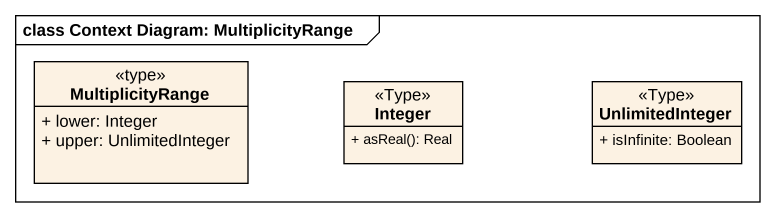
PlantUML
@startuml
mainframe class Context Diagram: MultiplicityRange
hide circle
hide empty members
skinparam classAttributeIconSize 0
class MultiplicityRange <<type>> {
  + lower: Integer
  + upper: UnlimitedInteger
}
class Integer <<Type>> {
  + asReal(): Real
}
class UnlimitedInteger <<Type>> {
  + isInfinite: Boolean
}
@enduml
